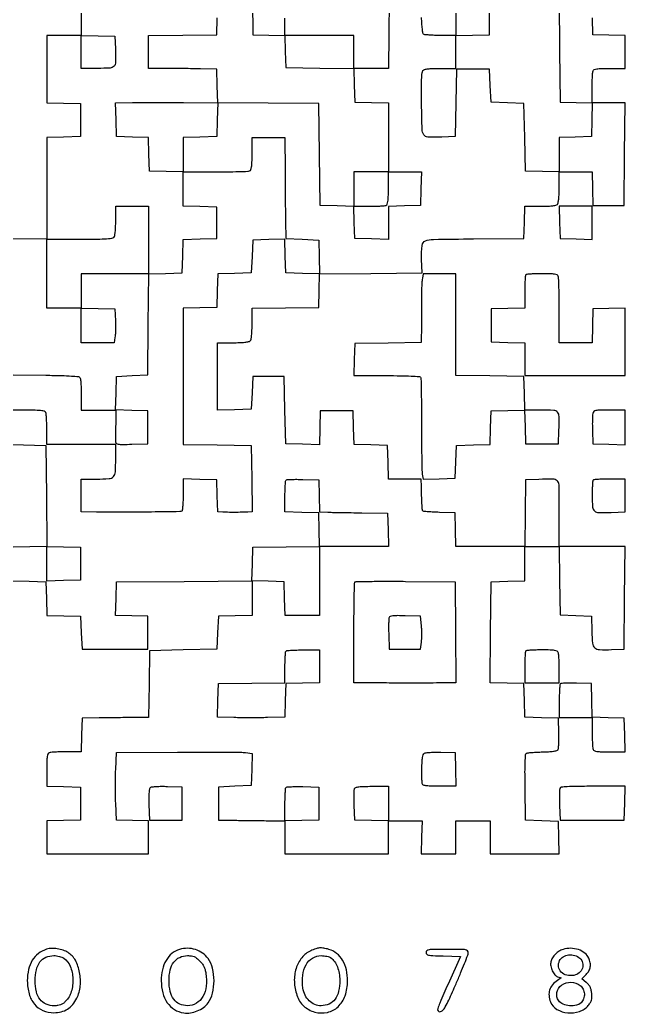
# Model space of a CAD drawing. Extents: x 179 to 1071, y 112 to 1107.
# Drawn here: x 685 to 1071, y 112 to 746 of the extents above; entities that cross this region are included whole.
import ezdxf

# ---------------------------------------------------------------- set-up
doc = ezdxf.new("R2010")
doc.units = 0

msp = doc.modelspace()

# ---------------------------------------------------------------- linework, layer by layer
for points in [[(1028.972828, 758.877965), (1029.236414, 726.188982), (1029.5, 693.5), (1039.783473, 693.214647), (1050.066946, 692.929295), (1049.783473, 682.214647), (1049.5, 671.5), (1039.25, 671.215017), (1029, 670.930034), (1029, 659.931185), (1029, 648.932337), (1018.25, 649.216168), (1007.5, 649.5), (1007, 671), (1006.5, 692.5), (996, 693), (985.5, 693.5), (985, 704), (984.5, 714.5), (974, 714.5), (963.5, 714.5), (963, 693), (962.5, 671.5), (954, 671.204946, -0.016853), (945.173389, 671.196161, -0.251592), (942.594036, 672.692454, -0.13111), (941.547872, 676.179779, -0.00367), (941.17763, 692.016755, -0.003222), (941.085778, 701.595489, -0.010905), (941.202512, 707.848813, -0.010942), (941.470752, 712.144875, -0.153305), (942.050075, 713.560336, -0.150082), (943.113609, 714.25733, -0.038242), (945.154805, 714.683322, -0.025138), (948.272521, 714.930236, -0.007192), (953.122445, 715), (963, 715), (963, 725.466168), (963, 735.932337), (973.75, 736.216168), (984.5, 736.5), (984.763664, 769.25)], [(724, 758.033832), (724, 736.067663), (734.75, 735.783832), (745.5, 735.5), (745.796504, 727.503355, -0.010844), (745.928103, 718.943979, -0.184361), (744.9246, 716.363937, -0.198492), (742.486025, 715.205954, -0.012862), (734.480948, 715), (724, 715), (724, 725.5), (724, 736), (713, 736), (702, 736), (702, 714.533832), (702, 693.067663), (712.75, 692.783832), (723.5, 692.5), (723.5, 682), (723.5, 671.5), (712.75, 671.216168), (702, 670.932337), (702, 638.466168), (702, 606), (722.8, 606, 0.003169), (732.593081, 606.062069, 0.010454), (739.045513, 606.278846, 0.00933), (743.538104, 606.608073, 0.175156), (744.8, 607.2, 0.149044), (745.322729, 608.181224, 0.019949), (745.685484, 610.522984, 0.019071), (745.924518, 613.676508, 0.009379), (746, 617.7), (746, 627), (756.5, 627), (767, 627), (767, 605.5), (767, 584), (745.5, 584), (724, 584), (724, 573.033832), (724, 562.067663), (734.75, 561.783832), (745.5, 561.5), (745.80649, 554, -0.008667), (745.879612, 550.890231, -0.00841), (745.846169, 547.748438, -0.008349), (745.724159, 544.987404, -0.030569), (745.511177, 543.25), (744.909374, 540), (734.454687, 540), (724, 540), (724, 551), (724, 562), (713, 562), (702, 562), (701.943212, 572.75, -0.001224), (701.92925, 577.676665, -0.000695), (701.935237, 583.641103, -0.000693), (701.957952, 589.651157, -0.001143), (701.995808, 594.730351), (702.105192, 605.960702), (680.302596, 606.230351)], [(833.230498, 758.25), (833.5, 736.5), (843.715399, 736.215399), (853.930798, 735.930798), (854.215399, 725.715399), (854.5, 715.5), (876.216365, 715.230591), (897.93273, 714.961183), (898.216365, 704.230591), (898.5, 693.5), (909.25, 693.216168), (920, 692.932337), (920, 670.966168), (920, 649), (909, 649), (898, 649), (898, 637.966168), (898, 626.932337), (887.25, 627.216168), (876.5, 627.5), (876, 660), (875.5, 692.5), (843.283692, 692.763809), (811.067383, 693.027617), (810.783692, 703.763809), (810.5, 714.5), (800, 714.703106, 0.001261), (795.168766, 714.784374, 0.000701), (789.279688, 714.860325, 0.000699), (783.319391, 714.920497, 0.001132), (778.25, 714.953106), (767, 715), (767, 725.480498), (767, 735.960995), (788.75, 736.230498), (810.5, 736.5), (810.783832, 747.25, 0.003018)], [(963, 758), (963, 736), (953.25, 736.015313, -0.006992), (949.439734, 736.074583, -0.009981), (946.061405, 736.241942, -0.006326), (943.25297, 736.473067, -0.131927), (942.469677, 736.765313, -0.201635), (942.051175, 737.442695, -0.009114), (941.668992, 740.209597, -0.014045), (941.360762, 743.58956, -0.009475), (941.190775, 747.458846, 0.008258)], [(679.93303, 388.068343), (690.716515, 387.784171), (701.5, 387.5), (701.783492, 376.783492), (702.066984, 366.066984), (712.783492, 365.783492), (723.5, 365.5), (724, 355), (724.5, 344.5), (745.5, 344.5), (766.5, 344.5), (766.5, 355), (766.5, 365.5), (756.216527, 365.785353), (745.933054, 366.070705), (746.216527, 376.785353), (746.5, 387.5), (789.75, 387.760623), (833, 388.021245), (833, 377.044454), (833, 366.067663), (822.25, 365.783832), (811.5, 365.5), (811, 355), (810.5, 344.5), (789, 344), (767.5, 343.5), (767.230112, 322.25), (766.960225, 301), (756.730112, 300.878498, -0.000016), (752.020408, 300.822715, -0.000009), (746.273845, 300.754941, -0.000009), (740.454193, 300.686515, -0.000015), (735.5, 300.628498), (724.5, 300.5), (724.216168, 289.75), (723.932337, 279), (714.547956, 279, 0.005972), (710.838356, 278.955693, 0.007852), (707.455587, 278.821697, 0.005942), (704.63733, 278.632085, 0.07196), (703.581787, 278.393011, 0.20495), (702.767927, 277.602718, 0.063217), (702.302822, 275.919034, 0.030446), (702.059651, 272.973908, 0.005377), (702, 267.426843), (702, 257.067663), (712.75, 256.783832), (723.5, 256.5), (723.5, 246), (723.5, 235.5), (712.75, 235.216168), (702, 234.932337), (702, 224.466168), (702, 214), (734.5, 214), (767, 214), (767, 224.465017), (767, 234.930034), (756.75, 235.215017), (746.5, 235.5), (746, 246.25, -0.007319), (745.844124, 251.143845, -0.004301), (745.79375, 257, -0.004301), (745.844124, 262.856155, -0.007319), (746, 267.75), (746.5, 278.5), (785.5, 278.793658, -0.00153), (800.753032, 278.861826, -0.00218), (814.302248, 278.821847, -0.001205), (825.751832, 278.710561, -0.032341), (828.78425, 278.477249), (833.0685, 277.867182), (832.78425, 267.683591), (832.5, 257.5), (822, 257), (811.5, 256.5), (811.5, 246), (811.5, 235.5), (822, 235.324274, 0.000788), (826.797094, 235.251555, 0.000454), (832.573437, 235.178349, 0.000454), (838.373532, 235.115378, 0.00076), (843.25, 235.074274), (854, 235), (854, 224.5), (854, 214), (887, 214), (920, 214), (920, 224.5), (920, 235), (930.75, 235.00211), (941.5, 235.00422), (941.185662, 224.50211), (940.871323, 214), (951.935662, 214), (963, 214), (963, 224.5), (963, 235), (974, 235), (985, 235), (985, 224.5), (985, 214), (1007.034983, 214), (1029.069966, 214), (1028.784983, 224.25), (1028.5, 234.5), (1018, 235), (1007.5, 235.5), (1007.22917, 256.428109, -0.003105), (1007.164072, 266.100845, -0.009949), (1007.288998, 272.546838, -0.007035), (1007.53455, 277.145541, -0.242018), (1008.078769, 278.048682, -0.111108), (1008.895289, 278.33043, -0.006391), (1011.55069, 278.591972, -0.009483), (1014.747402, 278.80465, -0.006809), (1018.324705, 278.925784, 0.009381), (1022.24935, 279.078891, 0.020161), (1025.261817, 279.375271, 0.020349), (1027.462746, 279.773676, 0.195781), (1028.22905, 280.305211, 0.125139), (1028.526414, 281.177061, 0.007669), (1028.704509, 283.939656, 0.011025), (1028.794527, 287.273844, 0.007917), (1028.753945, 291), (1028.5, 300.5), (1017.783492, 300.783492), (1007.066984, 301.066984), (1006.783492, 311.783492), (1006.5, 322.5), (995.736192, 322.783972), (984.972383, 323.067944), (985.236192, 355.283972), (985.5, 387.5), (996.25, 387.783832), (1007, 388.067663), (1007, 399.033832), (1007, 410), (1017.980498, 410), (1028.960995, 410), (1029.230498, 388.25), (1029.5, 366.5), (1039.5, 366), (1049.5, 365.5), (1049.78602, 355.765906, 0.018563), (1050.288309, 348.223421, 0.181953), (1051.69017, 345.419268, 0.179528), (1054.602547, 344.215405, 0.01798), (1062.259538, 344.209712), (1070.5, 344.5), (1070.763664, 377.25), (1071.027329, 410), (1050.013664, 410), (1029, 410), (1028.914061, 420.25, -0.00191), (1028.892623, 424.947798, -0.001083), (1028.900725, 430.635728, -0.001082), (1028.933707, 436.367535, -0.001783), (1028.98934, 441.212054, 0.012933), (1028.900453, 449.430724, 0.204244), (1027.735056, 451.908602, 0.182712), (1025.080826, 452.928295, 0.010014), (1016, 452.795054), (1007.5, 452.5), (1007.230112, 431.25), (1006.960225, 410), (985.013944, 410), (963.067663, 410), (962.783832, 420.75), (962.5, 431.5), (952.560598, 431.772735, -0.005103), (948.710893, 431.917699, -0.007801), (945.376729, 432.129521, -0.003444), (942.555841, 432.372536, -0.174895), (942.062331, 432.604335, -0.174373), (941.694292, 433.38585, -0.008212), (941.462677, 436.333159, -0.008696), (941.264525, 440.772269, -0.002012), (941.091064, 448.25), (941, 453), (930.533832, 453), (920.067663, 453), (919.783832, 463.75), (919.5, 474.5), (908.783492, 474.783492), (898.066984, 475.066984), (897.783492, 485.783492), (897.5, 496.5), (887, 496.5), (876.5, 496.5), (876.215829, 485.716515), (875.931657, 474.93303), (865.215829, 475.216515), (854.5, 475.5), (854, 497), (853.5, 518.5), (843.5, 518.5), (833.5, 518.5), (833, 508), (832.5, 497.5), (821.75, 497.216168), (811, 496.932337), (811, 518.466168), (811, 540), (820.8, 540, 0.008695), (825.071747, 540.074295, 0.018472), (828.369558, 540.311224, 0.019349), (830.799696, 540.671932, 0.150969), (831.8, 541.2, 0.150894), (832.327864, 542.199565, 0.019373), (832.688651, 544.626174, 0.018496), (832.925659, 547.918248, 0.008721), (833, 552.180112), (833, 561.960225), (854.25, 562.230112), (875.5, 562.5), (875.783694, 573.236379), (876.067387, 583.972758), (908.783694, 584.236379), (941.5, 584.5), (941.208079, 593.330237, -0.030432), (941.450775, 602.058595, -0.284965), (943.609758, 604.935108, -0.089235), (948.678767, 605.929588, -0.001883), (974.313017, 606.23623), (1006.5, 606.5), (1006.784983, 616.75), (1007.069966, 627), (1016.834983, 627, 0.00874), (1021.089346, 627.074375, 0.018513), (1024.377065, 627.311444, 0.019392), (1026.800997, 627.672291, 0.150838), (1027.8, 628.2, 0.150969), (1028.328068, 629.200304, 0.019349), (1028.688776, 631.630442, 0.018472), (1028.925705, 634.928253, 0.008695), (1029, 639.2), (1029, 649), (1039.466168, 649), (1049.932337, 649), (1050.216168, 638.25), (1050.5, 627.5), (1060.5, 627.5), (1070.5, 627.5), (1070.763664, 660.25), (1071.027329, 693), (1060.513664, 693), (1050, 693), (1050, 702.418213, -0.005951), (1050.044305, 706.140776, -0.007831), (1050.178303, 709.534475, -0.005915), (1050.367894, 712.361889, -0.07203), (1050.606989, 713.418213, -0.201158), (1051.381554, 714.227587, -0.0653), (1053.006334, 714.694689, -0.031643), (1055.836306, 714.939403, -0.005748), (1061.106989, 715), (1071, 715), (1071, 725.465017), (1071, 735.930034), (1060.75, 736.215017), (1050.5, 736.5), (1050.216527, 747.214647)], [(680.5, 519.5), (701.453905, 519.229091, -0.003025), (711.461676, 519.039141, -0.01097), (717.820243, 518.740282, -0.009456), (722.178296, 518.35659, -0.228384), (723.188593, 517.729091, -0.116808), (723.498111, 516.835301, -0.007107), (723.744518, 513.996983, -0.010291), (723.921976, 510.574396, -0.007413), (723.984687, 506.75), (724, 497), (735.06435, 497), (746.128699, 497), (745.968492, 487.75, 0.001261), (745.914144, 484.077185, 0.001611), (745.883504, 480.692849, 0.001246), (745.874028, 477.855398, 0.013625), (745.904143, 476.715017, 0.223242), (746.410546, 475.772272, 0.124285), (747.641133, 475.264586, 0.038955), (750.197966, 475.095304, 0.004009), (756.25, 475.215017), (766.5, 475.5), (766.5, 486), (766.5, 496.5), (756.216527, 496.785353), (745.933054, 497.070705), (746.216527, 507.785353), (746.5, 518.5), (756.5, 519), (766.5, 519.5), (766.763809, 551.716308), (767.027617, 583.932617), (777.763809, 584.216308), (788.5, 584.5), (788.783492, 595.216508), (789.066984, 605.933016), (799.783492, 606.216508), (810.5, 606.5), (810.5, 616.5), (810.5, 626.5), (799.75, 626.783832), (789, 627.067663), (789, 638.033832), (789, 649), (809.418213, 649, 0.002771), (817.357109, 649.043995, 0.004125), (824.303225, 649.178303, 0.001841), (830.220565, 649.363369, 0.083055), (831.418213, 649.606989, 0.205218), (832.23239, 650.398405, 0.063068), (832.69735, 652.086379, 0.030363), (832.940414, 655.039857, 0.005351), (833, 660.606989), (833, 671), (843.5, 671), (854, 671), (854.072108, 649.75, 0.000577), (854.112764, 640.807622, 0.000513), (854.17529, 631.510937, 0.000515), (854.248715, 623.149459, 0.00159), (854.322108, 617.5), (854.5, 606.5), (865, 606), (875.5, 605.5), (875.784178, 594.715822), (876.068357, 583.931643), (865.284178, 584.215822), (854.5, 584.5), (854.215817, 595.284606), (853.931635, 606.069211), (843.715817, 605.784606), (833.5, 605.5), (833, 595), (832.5, 584.5), (821.783492, 584.216508), (811.066984, 583.933016), (810.783492, 573.216508), (810.5, 562.5), (799.75, 562.216168), (789, 561.932337), (789, 518.485671), (789, 475.039005), (810.75, 474.769502), (832.5, 474.5), (832.769888, 453.25), (833.039775, 432), (830.269888, 431.903142, -0.005206), (826.456323, 431.809526, -0.002963), (821.843644, 431.771675, -0.002908), (817.408883, 431.787361, -0.008021), (814.284983, 431.866707), (811.069966, 432), (810.784983, 442.25), (810.5, 452.5), (799.75, 452.783832), (789, 453.067663), (789, 443.092849, -0.00813), (788.937205, 439.231221, -0.012464), (788.745088, 435.890591, -0.006951), (788.478438, 433.129437, -0.23073), (788.132214, 432.581713, -0.135719), (786.858836, 432.210323, -0.000376), (768.831422, 431.971546, -0.002538), (750.713539, 431.837151, -0.003091), (733.75, 431.902285), (724, 432), (724, 442.5), (724, 453), (733.964816, 453, 0.0177), (741.719525, 453.274608, 0.189883), (744.50496, 454.606725, 0.174589), (745.756305, 457.536065, 0.014506), (746, 465.934259), (746, 475), (724, 475), (702, 475), (702, 484.418213, 0.005951), (701.955695, 488.140776, 0.007831), (701.821697, 491.534475, 0.005915), (701.632106, 494.361889, 0.07203), (701.393011, 495.418213, 0.2572), (700.346433, 496.301348, 0.030988), (697.246972, 496.723786, 0.01627), (691.723312, 496.950205, 0.002108), (679.912063, 497, 0.003655)], [(636.686514, 513.456964, -0.000007), (636.754941, 519.28553, -0.000007), (636.822713, 525.044777, -0.000012)]]:
    msp.add_lwpolyline(points, format="xyb")
for points in [[(920.5, 758.5), (920.230498, 736.75), (919.960995, 715), (908.980498, 715), (898, 715), (898, 725.5), (898, 736), (876, 736), (854, 736), (854, 747)], [(680, 475), (701.5, 474.5), (701.763808, 442.283972), (702.027617, 410.067944), (691.263808, 409.783972), (680.5, 409.5)]]:
    msp.add_lwpolyline(points)
for points in [[(810.783453, 682.212638), (810.5, 671.5), (799.75, 671.216168), (789, 670.932337), (789, 659.932337), (789, 648.932337), (778.25, 649.216168), (767.5, 649.5), (767.216519, 660.215387), (766.933039, 670.930773), (756.716519, 671.215387), (746.5, 671.5), (746.216515, 682.215829), (745.93303, 692.931657), (756.716515, 693.215829, -0.005051), (762.307822, 693.30666, -0.00156), (770.73124, 693.332112, -0.00156), (780.152668, 693.301796, -0.001713), (789.283453, 693.212638), (811.066905, 692.925277)], [(940.783832, 638.25), (940.5, 627.5), (930.25, 627.215017), (920, 626.930034), (920, 616.431185), (920, 605.932337), (909.25, 606.216168), (898.5, 606.5), (898.215017, 616.75), (897.930034, 627), (907.383229, 627, 0.005929), (911.119197, 627.044304, 0.007809), (914.524199, 627.178303, 0.005887), (917.361085, 627.367871, 0.072102), (918.418213, 627.606989, 0.205218), (919.23239, 628.398405, 0.063068), (919.69735, 630.086379, 0.030363), (919.940414, 633.039857, 0.005351), (920, 638.606989), (920, 649), (930.533832, 649), (941.067663, 649)], [(941.675073, 581.125366, 0.030613), (941.456087, 579.527345, 0.00686), (941.287683, 576.781767, 0.007092), (941.18156, 573.601259, 0.006808), (941.163644, 570.375366, -0.00186), (941.180176, 566.568525, -0.000811), (941.175128, 561.514543, -0.000802), (941.152439, 556.145576, -0.00107), (941.113571, 551.269888), (941, 540.039775), (919.75, 539.769888), (898.5, 539.5), (898.215017, 529.25), (897.930034, 519), (918.906, 519, -0.003616), (927.740472, 518.936115, -0.008073), (934.455486, 518.730509, -0.003692), (939.747448, 518.443725, -0.243577), (940.506607, 517.98931, -0.133414), (940.759873, 517.135345, -0.000788), (940.938185, 508.833338, -0.003222), (941.066069, 499.328789, -0.002036), (941.098652, 488.23931, 0.001901), (941.128667, 476.990291, 0.002691), (941.247353, 466.97759, 0.001537), (941.418917, 458.530902, 0.038218), (941.650639, 456.216315), (942.23522, 452.932631), (952.36761, 453.216315), (962.5, 453.5), (963, 464), (963.5, 474.5), (974.216508, 474.783492), (984.933016, 475.066984), (985.216508, 485.783492), (985.5, 496.5), (996.215829, 496.783485), (1006.931657, 497.06697), (1007.215829, 486.283485), (1007.5, 475.5), (1018, 475.5), (1028.5, 475.5), (1028.795054, 484, 0.009911), (1028.928401, 492.962804, 0.179322), (1027.935737, 495.601512, 0.203493), (1025.508732, 496.787704, 0.013276), (1017.51478, 497), (1007.067663, 497), (1006.783832, 507.75), (1006.5, 518.5), (984.75, 518.769502), (963, 519.039005), (963, 551.519502), (963, 584), (952.625, 584), (942.25, 584)], [(1007.666667, 583.333333, 0.178489), (1007.399823, 582.754766, 0.004541), (1007.195833, 579.837021, 0.009138), (1007.048278, 576.362473, 0.006042), (1007, 572.367165), (1007, 562.067663), (996.25, 561.783832), (985.5, 561.5), (985.5, 551), (985.5, 540.5), (996.25, 540.216168), (1007, 539.932337), (1007, 529.466168), (1007, 519), (1039, 519), (1071, 519), (1071, 540.534983), (1071, 562.069966), (1060.75, 561.784983), (1050.5, 561.5), (1050.216168, 550.75), (1049.932337, 540), (1039.466168, 540), (1029, 540), (1029, 560.418213, 0.002771), (1028.956005, 568.357109, 0.004125), (1028.821697, 575.303225, 0.001841), (1028.636631, 581.220565, 0.083055), (1028.393011, 582.418213, 0.199759), (1027.624187, 583.225925, 0.066055), (1026.020372, 583.693741, 0.032092), (1023.231606, 583.939041, 0.005893), (1018.059678, 584, 0.006396), (1014.284117, 583.951702, 0.009619), (1010.994614, 583.804167, 0.005003), (1008.240534, 583.599816, 0.177151)], [(1050.473998, 494.75, 0.047969), (1050.270341, 493.400533, 0.007225), (1050.16227, 490.664062, 0.008052), (1050.13333, 487.419301, 0.006878), (1050.204946, 484), (1050.5, 475.5), (1060.75, 475.215017), (1071, 474.930034), (1071, 485.965017), (1071, 497), (1061.019052, 497, 0.003995), (1054.760766, 496.949995, 0.048598), (1052.379426, 496.679513, 0.149208), (1051.174173, 496.010953, 0.131365)], [(875.784983, 442.25), (876.069966, 432), (881.284983, 431.853289, 0.002251), (884.27437, 431.782658, 0.00041), (889.814964, 431.681247, 0.000441), (896.300532, 431.573579, 0.0004), (903, 431.473635), (919.5, 431.240691), (919.783832, 420.620346), (920.067663, 410), (898.033832, 410), (876, 410), (876, 388), (876, 366), (865.033832, 366), (854.067663, 366), (853.783832, 376.75), (853.5, 387.5), (843.216527, 387.785353), (832.933054, 388.070705), (833.216527, 398.785353), (833.5, 409.5), (854.783629, 409.769986), (876.067258, 410.039971), (875.783629, 420.769986), (875.5, 431.5), (864.75, 431.783832), (854, 432.067663), (854, 441.867165, -0.006659), (854.050688, 445.673063, -0.009972), (854.205463, 448.993526, -0.005354), (854.420134, 451.767649, -0.176154), (854.699448, 452.366114, -0.183378), (855.300668, 452.636532, -0.005301), (858.145783, 452.777033, -0.010046), (861.547259, 452.840477, -0.006672), (865.449448, 452.782781), (875.5, 452.5)], [(1050.666667, 452.333333, 0.17604), (1050.400473, 451.763307, 0.005394), (1050.195833, 449.131169, 0.010012), (1050.048314, 445.979912, 0.006689), (1050, 442.368517, 0.017724), (1050.255816, 435.154068, 0.199394), (1051.513227, 432.644681, 0.178397), (1054.25107, 431.615471, 0.013692), (1062.25, 431.782559), (1071, 432.205232), (1071, 442.602616), (1071, 453), (1061.166667, 453, 0.006327), (1057.350087, 452.951706, 0.009526), (1054.026042, 452.804167, 0.004912), (1051.241448, 452.599886, 0.177413)], [(962.763853, 355.25), (963.027706, 323), (952.763853, 322.926805, -0.00126), (944.527276, 322.888824, -0.000694), (934.455126, 322.881746, -0.00058), (922.339842, 322.904102, -0.000334), (907.75, 322.957682), (898, 323), (898, 354.833333, -0.002001), (898.049029, 367.086392, -0.003231), (898.199888, 377.515513, -0.000593), (898.402981, 386.698691, -0.192864), (898.680468, 387.347135, -0.194926), (899.328722, 387.621499, -0.000608), (908.434599, 387.750224, -0.003285), (918.778546, 387.815907, -0.002034), (930.930468, 387.763802), (962.5, 387.5)], [(920.44275, 364.711405, 0.081149), (920.248444, 363.774362, 0.00524), (920.158923, 360.981301, 0.007536), (920.137209, 357.634347, 0.00554), (920.210159, 353.924983), (920.5, 344.5), (930.5, 344.5), (940.5, 344.5), (941.08534, 348.886315, 0.022863), (941.269448, 350.99849, 0.010307), (941.326793, 353.780045, 0.01018), (941.266834, 356.724741, 0.013684), (941.08534, 359.386315), (940.5, 365.5), (930.732592, 365.786422, 0.006215), (925.820487, 365.869374, 0.027145), (922.9185, 365.724677, 0.046335), (921.158442, 365.373938, 0.232847)], [(876, 333.533832), (876, 323.067663), (865.25, 322.783832), (854.5, 322.5), (854.217057, 311.837601), (853.934114, 301.175203), (842.896523, 300.837601, -0.004776), (837.911622, 300.732779, -0.002919), (832.027905, 300.699624, -0.002925), (826.198828, 300.734914, -0.005192), (821.396568, 300.841971), (810.934202, 301.183942), (811.217101, 311.841971), (811.5, 322.5), (832.75, 322.769888), (854, 323.039775), (854, 332.853221, -0.006339), (854.048294, 336.662176, -0.009543), (854.195833, 339.9798, -0.004928), (854.400127, 342.75872, -0.177365), (854.666667, 343.333333, -0.178563), (855.245497, 343.600197, -0.004516), (858.172917, 343.804167, -0.009111), (861.658388, 343.951724, -0.006022), (865.666667, 344), (876, 344)], [(1007.666667, 343.333333, 0.177413), (1007.400114, 342.758552, 0.004912), (1007.195833, 339.973958, 0.009526), (1007.048294, 336.649913, 0.006327), (1007, 332.833333), (1007, 323), (1018, 323), (1029, 323), (1029, 331.918213, 0.006277), (1028.955669, 335.449196, 0.008159), (1028.821697, 338.68135, 0.006338), (1028.631778, 341.373807, 0.070946), (1028.393011, 342.418213, 0.199759), (1027.624187, 343.225925, 0.066055), (1026.020372, 343.693741, 0.032092), (1023.231606, 343.939041, 0.005893), (1018.059678, 344, 0.006396), (1014.284117, 343.951702, 0.009619), (1010.994614, 343.804167, 0.005003), (1008.240534, 343.599816, 0.177151)], [(1029.700461, 322.367127, 0.177417), (1029.420396, 321.763196, 0.00491), (1029.20576, 318.83701, 0.009524), (1029.050742, 315.343969, 0.006326), (1029, 311.333333), (1029, 301), (1039.5, 301), (1050, 301), (1050, 291.581787, 0.005951), (1050.044305, 287.859224, 0.007831), (1050.178303, 284.465525, 0.005915), (1050.367894, 281.638111, 0.07203), (1050.606989, 280.581787, 0.201439), (1051.382712, 279.77208, 0.065148), (1053.011753, 279.305123, 0.031553), (1055.850088, 279.060526, 0.00572), (1061.140821, 279), (1071.067663, 279), (1070.783832, 289.75), (1070.5, 300.5), (1060.283481, 300.784613), (1050.066961, 301.069227), (1049.783481, 311.784613), (1049.5, 322.5), (1039.950461, 322.783794, 0.007041), (1036.240283, 322.841782, 0.010544), (1033.000338, 322.778463, 0.005798), (1030.297812, 322.637197, 0.182377)], [(962.783832, 267.75), (963.067663, 257), (952.640821, 257, -0.00628), (947.573325, 257.063651, -0.023847), (944.416011, 257.293925, -0.034974), (942.42458, 257.677759, -0.240498), (941.70593, 258.32395, -0.077439), (941.511884, 259.226218, -0.005429), (941.391495, 261.818325, -0.007586), (941.328126, 264.926847, -0.005637), (941.348942, 268.36053, -0.008361), (941.494775, 272.640834, -0.029485), (941.796132, 275.376083, -0.046789), (942.26938, 277.139469, -0.1602), (943, 278.055243, -0.117185), (944.031666, 278.427605, -0.011309), (946.703125, 278.669919, -0.013884), (949.943633, 278.799846, -0.010538), (953.5, 278.768663), (962.5, 278.5)], [(768.211769, 256.1713, 0.194409), (767.60482, 255.304382, 0.033527), (767.279413, 253.284794, 0.023597), (767.138468, 250.191727, 0.006852), (767.211769, 245.417355), (767.5, 235.5), (778, 235.5), (788.5, 235.5), (788.5, 246), (788.5, 256.5), (779, 256.753945, 0.008497), (775.267186, 256.790269, 0.011674), (771.912207, 256.687545, 0.00849), (769.137493, 256.490389, 0.12262)], [(875.5, 246), (875.5, 235.5), (864.75, 235.216168), (854, 234.932337), (854, 245.299502, -0.006296), (854.050667, 249.323038, -0.009484), (854.205463, 252.826775, -0.004871), (854.419756, 255.762646, -0.177529), (854.699448, 256.366114, -0.183378), (855.300668, 256.636532, -0.005301), (858.145783, 256.777033, -0.010046), (861.547259, 256.840477, -0.006672), (865.449448, 256.782781), (875.5, 256.5)], [(920, 245.966168), (920, 234.932337), (909.25, 235.216168), (898.5, 235.5), (898.210159, 244.924983, -0.005394), (898.136178, 248.631743, -0.007376), (898.154817, 251.970602, -0.005045), (898.239658, 254.758353, -0.081654), (898.428774, 255.674983, -0.241018), (899.150647, 256.322788, -0.034741), (901.157558, 256.706476, -0.023677), (904.342601, 256.936534, -0.00619), (909.468615, 257), (920, 257)], [(1029.428774, 255.674983, 0.081654), (1029.239658, 254.758353, 0.005045), (1029.154817, 251.970602, 0.007376), (1029.136178, 248.631743, 0.005394), (1029.210159, 244.924983), (1029.5, 235.5), (1050, 235.5), (1070.5, 235.5), (1070.783832, 246.25), (1071.067663, 257), (1050.502447, 257, 0.002631), (1039.97284, 256.944601, 0.013068), (1034.058858, 256.727711, 0.015137), (1030.329498, 256.379632, 0.277041)], [(701.913572, 153.088032, 0.086426), (696.650359, 150.333908, 0.091742), (692.75481, 146.009792, 0.082486), (690.384573, 140.172893, 0.05534), (689.588235, 133, 0.067746), (690.73895, 124.546135, 0.105621), (694.127202, 118.054274, 0.118766), (699.529389, 114.007879, 0.101965), (706.5, 112.571429, 0.061132), (711.237346, 113.152805, 0.079502), (715.25313, 114.864367, 0.079317), (718.541087, 117.747363, 0.06052), (721.134931, 121.778729, 0.088087), (723.339962, 129.590272, 0.071628), (722.960228, 138.292009, 0.076092), (720.244705, 146.005118, 0.132471), (715.632872, 150.917881, 0.057429), (712.481391, 152.39708, 0.041831), (708.718785, 153.319831, 0.042669), (704.979127, 153.588038, 0.074132)], [(786.619302, 152.965577, 0.103791), (781.880689, 150.390624, 0.085403), (778.183932, 145.964093, 0.075144), (775.837242, 140.009431, 0.056409), (775.043924, 133, 0.062624), (776.018944, 125.245842, 0.09016), (778.895708, 118.97328, 0.101787), (783.475277, 114.637316, 0.10194), (789.39206, 112.463916, 0.074884), (793.637757, 112.466627, 0.060174), (798.044152, 113.687699, 0.060716), (801.992508, 115.905667, 0.0799), (804.888555, 118.843491, 0.094199), (807.756118, 125.080698, 0.060787), (808.724042, 132.997047, 0.060795), (807.759951, 140.912516, 0.094312), (804.895341, 147.14698, 0.085873), (801.426714, 150.583131, 0.075428), (796.851299, 152.843169, 0.073795), (791.715203, 153.676787, 0.076272)], [(870.401069, 152.094566, 0.118234), (864.743587, 147.688596, 0.093502), (861.101327, 140.815247, 0.084318), (859.982135, 132.423769, 0.073318), (861.589323, 123.691872, 0.058347), (863.374059, 119.949132, 0.064654), (865.925543, 116.861779, 0.064502), (869.186585, 114.522889, 0.057647), (873.060285, 112.983767, 0.120351), (881.07867, 112.795426, 0.136297), (887.862543, 116.387663, 0.120594), (892.385202, 123.399491, 0.082519), (893.978038, 132.782119, 0.057337), (893.180141, 139.937374, 0.076938), (890.768307, 145.990315, 0.087556), (886.952516, 150.453, 0.104818), (882.056846, 153.000752, 0.02593), (878.68945, 153.750654, 0.061292), (876.125642, 153.865693, 0.061306), (873.61079, 153.35578, 0.025953)], [(944, 151.032751, 0.206794), (944.466914, 149.952094, 0.139002), (945.677517, 149.323555, 0.040595), (948.30498, 149.002719, 0.003637), (954.950374, 148.782751), (965.900748, 148.5), (958.031106, 130.691368, 0.001413), (952.803466, 118.770467, 0.030385), (951.488207, 115.1639, 0.215788), (951.683093, 113.740961, 0.288858), (952.828966, 113.191368, 0.168255), (954.60519, 114.046264, 0.065854), (956.290152, 116.229387, 0.025462), (958.544284, 120.61376, 0.002767), (963.163085, 131, 0.004012), (966.106475, 137.868071, 0.00571), (968.602645, 144.020312, 0.003323), (970.608213, 149.231674, 0.080901), (970.914851, 150.75, 0.19013), (970.466405, 152.026055, 0.174462), (969.248483, 152.70991, 0.039347), (966.391989, 152.960562, 0.002218), (957.5, 153, 0.002596), (949.090107, 152.956341, 0.033593), (945.965594, 152.713569, 0.125686), (944.5432, 152.12095, 0.235719)], [(1031.444899, 152.975335, 0.06795), (1028.872738, 151.790576, 0.056631), (1026.5317, 149.895641, 0.057616), (1024.714638, 147.564405, 0.077245), (1023.690449, 145.092434, 0.104045), (1023.607178, 142.429678, 0.061536), (1024.547408, 139.379367, 0.063283), (1026.136206, 136.778151, 0.14826), (1027.995624, 135.501389), (1030.173827, 134.810054), (1027.836913, 133.200918, 0.068888), (1024.720327, 130.35191, 0.095696), (1022.905186, 127.043885, 0.098907), (1022.486504, 123.382845, 0.078278), (1023.433785, 119.504232, 0.161224), (1027.582309, 114.730849, 0.11076), (1034.45612, 112.491005, 0.105958), (1041.886226, 113.362414, 0.136696), (1047.534062, 117.222849, 0.0297), (1048.940212, 119.110968, 0.076816), (1049.642224, 120.652187, 0.072283), (1049.868867, 122.388929, 0.024102), (1049.707715, 124.953962, 0.028924), (1049.31102, 127.282103, 0.058421), (1048.685605, 129.031683, 0.064468), (1047.719906, 130.477808, 0.043248), (1046.2865, 131.858925), (1043.371696, 134.21785), (1046.185848, 137.032002, 0.065023), (1047.977756, 139.362255, 0.092133), (1048.852744, 141.820739, 0.089247), (1048.799801, 144.488359, 0.057478), (1047.845874, 147.438924, 0.12248), (1045.327698, 150.609124, 0.082744), (1041.236029, 152.795075, 0.076496), (1036.325005, 153.652558, 0.079194)], [(712.783205, 147.439296, -0.14613), (716.931437, 142.198759, -0.084062), (718.636925, 134.261048, -0.08203), (717.643137, 126.004098, -0.126144), (713.99583, 119.841983, -0.035296), (712.362661, 118.424442, -0.067139), (710.847136, 117.576333, -0.064261), (709.116423, 117.138517, -0.029865), (706.799429, 117, -0.098271), (701.51678, 118.04839, -0.132988), (697.678186, 121.004557, -0.109725), (695.382433, 125.990016, -0.053292), (694.633152, 133, -0.053369), (695.375849, 139.938252, -0.106621), (697.644054, 144.940419, -0.130729), (701.400197, 147.932528, -0.103536), (706.5, 149, -0.033379), (708.21596, 148.885317, -0.027507), (710.018374, 148.541543, -0.028357), (711.642657, 148.038799, -0.063623)], [(799.510276, 145.689724, -0.033317), (801.091958, 143.881939, -0.046829), (802.227214, 142.065494, -0.046583), (803.008687, 140.061998, -0.0325), (803.52382, 137.689724, -0.063702), (803.70139, 129.477134, -0.102495), (801.574125, 122.833694, -0.128697), (797.435214, 118.56662, -0.138314), (791.85, 117.022236, -0.105679), (786.810702, 118.126329, -0.127279), (783.05003, 121.164089, -0.104734), (780.756598, 126.172301, -0.055237), (780, 133, -0.055237), (780.756598, 139.827699, -0.104734), (783.05003, 144.835911, -0.127279), (786.810702, 147.873671, -0.105679), (791.85, 148.977764, -0.03122), (794.254772, 148.839799, -0.071552), (796.003376, 148.369781, -0.068455), (797.595006, 147.411061, -0.026645)], [(883.123419, 147.700513, -0.074015), (885.614708, 145.143361, -0.060014), (887.468183, 141.788246, -0.054283), (888.611422, 137.757408, -0.041852), (888.996262, 133.20034, -0.053677), (888.251665, 126.245592, -0.104915), (885.973988, 121.185689, -0.128833), (882.21767, 118.132507, -0.105676), (877.15, 117.022236, -0.097482), (873.009803, 117.815209, -0.096551), (869.463043, 120.119183, -0.090281), (866.867681, 123.738336, -0.073431), (865.47618, 128.310276, -0.063706), (865.298621, 136.525766, -0.10254), (867.427073, 143.170439, -0.128872), (871.566694, 147.433613, -0.138648), (877.15, 148.968197, -0.025224), (878.934429, 148.865033, -0.025238), (880.699067, 148.582696, -0.026054), (882.208348, 148.179232, -0.084544)], [(1042.25, 147.267101, -0.152996), (1043.961019, 144.371405, -0.143501), (1043.771803, 140.934848, -0.134327), (1041.718121, 137.97835, -0.128495), (1038.411321, 136.417386, -0.103111), (1033.797307, 136.509909, -0.143784), (1030.217007, 138.518019, -0.16489), (1028.593421, 141.903355, -0.14332), (1029.239665, 145.799995, -0.14552), (1031.497193, 148.282042, -0.108278), (1035.022764, 149.481791, -0.101176), (1038.935018, 149.131197, -0.11106)], [(1042.365141, 129.92742, -0.111959), (1044.255787, 127.595582, -0.101628), (1045.041085, 124.592122, -0.101052), (1044.580509, 121.50799, -0.109367), (1042.949492, 118.949492, -0.142643), (1039.932602, 117.293419, -0.076703), (1035.662393, 117.013127, -0.076182), (1031.473506, 118.036577, -0.135663), (1028.692547, 120.201045, -0.211314), (1027.497733, 125.464048, -0.192116), (1030.532181, 130.168444, -0.160617), (1036.509225, 132.016097, -0.163383)]]:
    msp.add_lwpolyline(points, format="xyb", close=True)
for points in [[(1029.215017, 616.75), (1029.5, 606.5), (1039.75, 606.215017), (1050, 605.930034), (1050, 616.465017), (1050, 627), (1039.465017, 627), (1028.930034, 627)], [(723.5, 399), (723.5, 388.5), (712.75, 388.216168), (702, 387.932337), (702, 399), (702, 410.067663), (712.75, 409.783832), (723.5, 409.5)]]:
    msp.add_lwpolyline(points, close=True)

doc.saveas('drawing.dxf')
